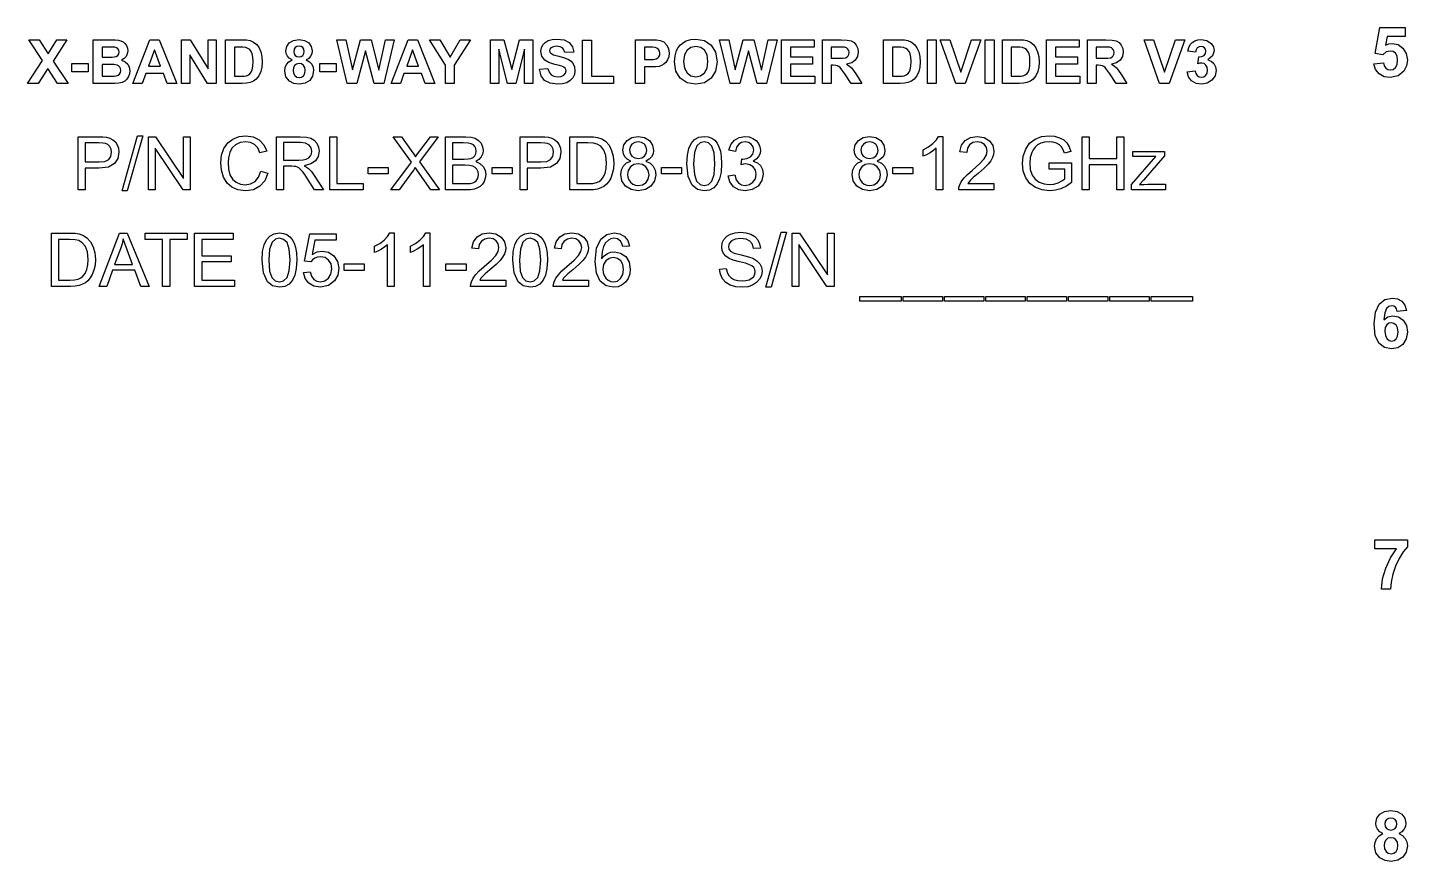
# Model space of a CAD drawing. Header units: millimetres. Extents: x -47 to 47, y -56 to 56.
# Drawn here: x -35.7 to 47.2, y -55.9 to -5.8 of the extents above; entities that cross this region are included whole.
import ezdxf

# ---------------------------------------------------------------- set-up
doc = ezdxf.new("R2010")
doc.units = ezdxf.units.MM

msp = doc.modelspace()

# ---------------------------------------------------------------- linework, layer by layer
for points in [[(45.2237, -7.9786), (45.7967, -7.919), (45.8455, -8.0933), (45.9421, -8.2274), (46.0722, -8.3124), (46.2204, -8.3407), (46.3867, -8.3042), (46.5256, -8.1947), (46.6194, -8.011), (46.6506, -7.7533), (46.6195, -7.5115), (46.5262, -7.3387), (46.3838, -7.2351), (46.204, -7.2006), (45.9692, -7.2554), (45.76, -7.4199), (45.2937, -7.3525), (45.5884, -5.7906), (47.1091, -5.7906), (47.1091, -6.3289), (46.0239, -6.3289), (45.9342, -6.8384), (46.1287, -6.7662), (46.3271, -6.7421), (46.6804, -6.8117), (46.9755, -7.0205), (47.1754, -7.3402), (47.242, -7.7428), (47.1883, -8.0935), (47.0272, -8.4042), (46.6777, -8.7019), (46.2145, -8.8011), (45.8376, -8.7454), (45.5374, -8.5784), (45.328, -8.3168)], [(-35.0365, -6.5217), (-34.5086, -7.3674), (-33.9915, -6.5217), (-33.3757, -6.5217), (-34.1943, -7.8), (-33.2952, -9.1535), (-33.9358, -9.1535), (-34.5195, -8.2435), (-35.1049, -9.1535), (-35.742, -9.1535), (-34.8423, -7.7799), (-35.6576, -6.5217)], [(-29.7207, -7.9936), (-29.6238, -8.1773), (-29.5914, -8.3906), (-29.6123, -8.5675), (-29.6747, -8.7398), (-29.7734, -8.8924), (-29.9028, -9.011), (-30.064, -9.0927), (-30.259, -9.1357), (-30.4856, -9.1473), (-30.9001, -9.1535), (-31.7958, -9.1535), (-31.7958, -6.5217), (-30.7439, -6.5217), (-30.4711, -6.5282), (-30.278, -6.5476), (-30.1326, -6.5876), (-30.0034, -6.6561), (-29.8923, -6.7525), (-29.8017, -6.8762), (-29.741, -7.0218), (-29.7207, -7.1841), (-29.7457, -7.3615), (-29.8207, -7.5236), (-29.9377, -7.6585), (-30.0901, -7.7552), (-29.8777, -7.8495)], [(-29.4099, -9.1535), (-28.385, -6.5217), (-27.8226, -6.5217), (-26.7689, -9.1535), (-27.3469, -9.1535), (-27.5767, -8.5554), (-28.6292, -8.5554), (-28.8463, -9.1535)], [(-25.9646, -6.5217), (-24.8875, -8.2791), (-24.8875, -6.5217), (-24.394, -6.5217), (-24.394, -9.1535), (-24.9271, -9.1535), (-25.9882, -7.4369), (-25.9882, -9.1535), (-26.4817, -9.1535), (-26.4817, -6.5217)], [(-21.8276, -8.6825), (-21.9897, -8.8875), (-22.1523, -9.0076), (-22.3631, -9.0978), (-22.5687, -9.1396), (-22.8336, -9.1535), (-23.8333, -9.1535), (-23.8333, -6.5217), (-22.8624, -6.5217), (-22.5728, -6.5342), (-22.3614, -6.5717), (-22.1465, -6.6665), (-21.965, -6.8141), (-21.8194, -7.0077), (-21.7134, -7.2404), (-21.6487, -7.5221), (-21.6272, -7.8626), (-21.6473, -8.1652), (-21.7076, -8.4227)], [(-18.679, -6.9207), (-18.6272, -7.1893), (-18.651, -7.3625), (-18.7225, -7.5156), (-18.8367, -7.6413), (-18.9897, -7.7333), (-18.7971, -7.8415), (-18.6571, -7.9901), (-18.5713, -8.172), (-18.5427, -8.3796), (-18.6009, -8.7098), (-18.7754, -8.9719), (-19.046, -9.143), (-19.3936, -9.2), (-19.7226, -9.1529), (-19.9916, -9.0116), (-20.2032, -8.7479), (-20.2737, -8.4015), (-20.2473, -8.1965), (-20.168, -8.0091), (-20.0313, -7.8508), (-19.8336, -7.7333), (-20.0028, -7.6352), (-20.1186, -7.5064), (-20.1849, -7.3547), (-20.207, -7.1893), (-20.1556, -6.9207), (-20.0014, -6.7033), (-19.7525, -6.5589), (-19.4171, -6.5108), (-19.0839, -6.5589), (-18.8346, -6.7033)], [(-14.3259, -9.1535), (-14.8895, -9.1535), (-15.414, -7.1858), (-15.9362, -9.1535), (-16.5125, -9.1535), (-17.141, -6.5217), (-16.5969, -6.5217), (-16.2005, -8.3297), (-15.7191, -6.5217), (-15.0871, -6.5217), (-14.6258, -8.3601), (-14.2219, -6.5217), (-13.6871, -6.5217)], [(-11.8228, -9.1535), (-12.0526, -8.5554), (-13.1051, -8.5554), (-13.3223, -9.1535), (-13.8859, -9.1535), (-12.861, -6.5217), (-12.2985, -6.5217), (-11.2449, -9.1535)], [(-10.0793, -8.0493), (-10.0793, -9.1535), (-10.6089, -9.1535), (-10.6089, -8.0459), (-11.5729, -6.5217), (-10.9502, -6.5217), (-10.3309, -7.5627), (-9.7242, -6.5217), (-9.1118, -6.5217)], [(-5.358, -9.1535), (-5.8515, -9.1535), (-5.8515, -7.0818), (-6.3743, -9.1535), (-6.8856, -9.1535), (-7.4061, -7.0818), (-7.4061, -9.1535), (-7.9002, -9.1535), (-7.9002, -6.5217), (-7.1045, -6.5217), (-6.6271, -8.317), (-6.1549, -6.5217), (-5.358, -6.5217)], [(-3.6485, -8.7242), (-3.4869, -8.6428), (-3.3891, -8.525), (-3.3565, -8.3888), (-3.3701, -8.3022), (-3.4111, -8.2297), (-3.4862, -8.1685), (-3.6024, -8.1159), (-3.7552, -8.0708), (-4.0275, -8.001), (-4.3912, -7.8828), (-4.6273, -7.7408), (-4.8091, -7.4995), (-4.8697, -7.2111), (-4.8413, -7.0165), (-4.756, -6.8348), (-4.6167, -6.6806), (-4.4274, -6.5682), (-4.1904, -6.4997), (-3.9092, -6.4769), (-3.4751, -6.5312), (-3.1635, -6.6941), (-2.9724, -6.9476), (-2.9003, -7.2737), (-3.4318, -7.2973), (-3.4853, -7.1229), (-3.5783, -7.0054), (-3.7184, -6.9387), (-3.9149, -6.9164), (-4.1213, -6.9402), (-4.2774, -7.0118), (-4.3408, -7.083), (-4.3619, -7.1749), (-4.342, -7.2617), (-4.2826, -7.3346), (-4.1102, -7.4209), (-3.7943, -7.511), (-3.457, -7.6041), (-3.2209, -7.7006), (-3.0552, -7.8162), (-2.9302, -7.9677), (-2.8514, -8.1573), (-2.8251, -8.3871), (-2.8565, -8.6058), (-2.9509, -8.8105), (-3.1023, -8.9827), (-3.3059, -9.1041), (-3.564, -9.176), (-3.8787, -9.2), (-4.3201, -9.1424), (-4.6457, -8.9696), (-4.8591, -8.686), (-4.9651, -8.2969), (-4.448, -8.2469), (-4.3771, -8.4727), (-4.2585, -8.6295), (-4.091, -8.7209), (-3.8735, -8.7513)], [(-2.3632, -9.1535), (-2.3632, -6.543), (-1.8318, -6.543), (-1.8318, -8.71), (-0.5104, -8.71), (-0.5104, -9.1535)], [(2.6861, -6.8187), (2.8007, -7.0459), (2.8389, -7.3312), (2.8169, -7.5544), (2.751, -7.7391), (2.6512, -7.8863), (2.5275, -7.9982), (2.3908, -8.0764), (2.2517, -8.1228), (2.0189, -8.1513), (1.7008, -8.1608), (1.3544, -8.1608), (1.3544, -9.1535), (0.823, -9.1535), (0.823, -6.5217), (1.6755, -6.5217), (2.0759, -6.5315), (2.3075, -6.5608), (2.5153, -6.6551)], [(3.6954, -6.6786), (3.873, -6.5809), (4.1378, -6.5029), (4.4406, -6.4769), (4.9639, -6.5671), (5.3713, -6.8377), (5.6332, -7.269), (5.7205, -7.8413), (5.6339, -8.4092), (5.3741, -8.8387), (4.9692, -9.1084), (4.4475, -9.1983), (3.9205, -9.1088), (3.5139, -8.8404), (3.2541, -8.4144), (3.1675, -7.8534), (3.1976, -7.4836), (3.2881, -7.1784), (3.3941, -6.9876), (3.5329, -6.8176)], [(7.3021, -6.5217), (7.9341, -6.5217), (8.3954, -8.3601), (8.7993, -6.5217), (9.3341, -6.5217), (8.6953, -9.1535), (8.1317, -9.1535), (7.6072, -7.1858), (7.085, -9.1535), (6.5088, -9.1535), (5.8803, -6.5217), (6.4243, -6.5217), (6.8207, -8.3297)], [(10.1373, -6.967), (10.1373, -7.5501), (11.4586, -7.5501), (11.4586, -7.9936), (10.1373, -7.9936), (10.1373, -8.71), (11.6074, -8.71), (11.6074, -9.1535), (9.6059, -9.1535), (9.6059, -6.5217), (11.5574, -6.5217), (11.5574, -6.967)], [(13.7916, -6.593), (13.9639, -6.6913), (14.0979, -6.8452), (14.184, -7.0392), (14.2128, -7.2594), (14.1691, -7.53), (14.0381, -7.7488), (13.8209, -7.9061), (13.5176, -7.9919), (13.6749, -8.0974), (13.802, -8.213), (13.934, -8.3798), (14.1047, -8.6399), (14.4265, -9.1535), (13.7905, -9.1535), (13.4067, -8.5807), (13.2341, -8.3307), (13.1264, -8.1941), (13.0488, -8.1267), (12.9667, -8.0843), (12.8575, -8.0619), (12.699, -8.0545), (12.5915, -8.0545), (12.5915, -9.1535), (12.0601, -9.1535), (12.0601, -6.5217), (13.1787, -6.5217), (13.5427, -6.5395)], [(17.2053, -6.5717), (17.4202, -6.6665), (17.6017, -6.8141), (17.7473, -7.0077), (17.8533, -7.2404), (17.918, -7.5221), (17.9395, -7.8626), (17.9194, -8.1652), (17.8591, -8.4227), (17.7392, -8.6825), (17.577, -8.8875), (17.4144, -9.0076), (17.2036, -9.0978), (16.9981, -9.1396), (16.7331, -9.1535), (15.7334, -9.1535), (15.7334, -6.5217), (16.7043, -6.5217), (16.9939, -6.5342)], [(18.9058, -6.5217), (18.9058, -9.1535), (18.3744, -9.1535), (18.3744, -6.5217)], [(19.7187, -6.5217), (20.3846, -8.4693), (21.0292, -6.5217), (21.5933, -6.5217), (20.6506, -9.1535), (20.083, -9.1535), (19.1425, -6.5217)], [(22.3798, -6.5217), (22.3798, -9.1535), (21.8484, -9.1535), (21.8484, -6.5217)], [(24.1446, -6.5342), (24.3561, -6.5717), (24.5709, -6.6665), (24.7525, -6.8141), (24.8981, -7.0077), (25.0041, -7.2404), (25.0687, -7.5221), (25.0903, -7.8626), (25.0702, -8.1652), (25.0098, -8.4227), (24.8899, -8.6825), (24.7278, -8.8875), (24.5652, -9.0076), (24.3543, -9.0978), (24.1488, -9.1396), (23.8838, -9.1535), (22.8842, -9.1535), (22.8842, -6.5217), (23.8551, -6.5217)], [(25.5412, -6.5217), (27.4928, -6.5217), (27.4928, -6.967), (26.0727, -6.967), (26.0727, -7.5501), (27.394, -7.5501), (27.394, -7.9936), (26.0727, -7.9936), (26.0727, -8.71), (27.5428, -8.71), (27.5428, -9.1535), (25.5412, -9.1535)], [(27.9955, -6.5217), (29.114, -6.5217), (29.4781, -6.5395), (29.727, -6.593), (29.8992, -6.6913), (30.0332, -6.8452), (30.1194, -7.0392), (30.1481, -7.2594), (30.1045, -7.53), (29.9735, -7.7488), (29.7563, -7.9061), (29.453, -7.9919), (29.6103, -8.0974), (29.7374, -8.213), (29.8694, -8.3798), (30.0401, -8.6399), (30.3618, -9.1535), (29.7259, -9.1535), (29.3421, -8.5807), (29.1695, -8.3307), (29.0618, -8.1941), (28.9842, -8.1267), (28.902, -8.0843), (28.7929, -8.0619), (28.6343, -8.0545), (28.5269, -8.0545), (28.5269, -9.1535), (27.9955, -9.1535)], [(32.3416, -9.1535), (31.4011, -6.5217), (31.9773, -6.5217), (32.6432, -8.4693), (33.2878, -6.5217), (33.8519, -6.5217), (32.9092, -9.1535)], [(33.9938, -8.4549), (34.4821, -8.3957), (34.5249, -8.5605), (34.6074, -8.6812), (34.7208, -8.7554), (34.8556, -8.7801), (34.9993, -8.7505), (35.1181, -8.6617), (35.1982, -8.5223), (35.225, -8.3417), (35.1994, -8.1714), (35.1227, -8.0407), (35.0092, -7.9571), (34.8734, -7.9292), (34.7669, -7.9386), (34.6418, -7.9666), (34.6976, -7.5558), (34.8778, -7.5361), (35.0095, -7.4668), (35.0905, -7.357), (35.1175, -7.2163), (35.0977, -7.0971), (35.0382, -7.0049), (34.9465, -6.9454), (34.8286, -6.9256), (34.7086, -6.948), (34.6074, -7.0152), (34.534, -7.1255), (34.4965, -7.2772), (34.0312, -7.1985), (34.0922, -6.9836), (34.1776, -6.817), (34.2947, -6.6893), (34.4505, -6.5924), (34.6362, -6.5312), (34.8429, -6.5108), (35.1777, -6.57), (35.4387, -6.7475), (35.5774, -6.9542), (35.6237, -7.1858), (35.529, -7.4972), (35.2451, -7.7385), (35.4486, -7.8173), (35.6064, -7.9562), (35.7081, -8.1422), (35.742, -8.3636), (35.6787, -8.6844), (35.4886, -8.9541), (35.2048, -9.1373), (34.859, -9.1983), (34.5321, -9.1469), (34.2661, -8.9926), (34.0806, -8.7554)], [(-31.2644, -6.9595), (-31.2644, -7.5684), (-30.9162, -7.5684), (-30.6643, -7.5662), (-30.5302, -7.5593), (-30.4085, -7.5277), (-30.3159, -7.465), (-30.2573, -7.3746), (-30.2378, -7.2594), (-30.2546, -7.1489), (-30.305, -7.0612), (-30.3886, -6.9998), (-30.5049, -6.9687), (-30.6581, -6.9618), (-30.9593, -6.9595)], [(-28.1098, -7.1353), (-28.4654, -8.1119), (-27.7473, -8.1119)], [(-22.2304, -7.3708), (-22.2952, -7.2252), (-22.3815, -7.1157), (-22.4911, -7.039), (-22.6268, -6.9917), (-22.7917, -6.9731), (-23.0634, -6.967), (-23.3019, -6.967), (-23.3019, -8.71), (-22.9055, -8.71), (-22.7136, -8.7037), (-22.5837, -8.6847), (-22.4655, -8.6413), (-22.3695, -8.5755), (-22.2922, -8.4733), (-22.2304, -8.3216), (-22.1899, -8.1125), (-22.1764, -7.839), (-22.1899, -7.5695)], [(-19.2856, -6.9326), (-19.4119, -6.9112), (-19.5425, -6.9328), (-19.6435, -6.9974), (-19.7081, -7.0975), (-19.7296, -7.2255), (-19.7084, -7.3595), (-19.6446, -7.4604), (-19.5449, -7.5238), (-19.4171, -7.5449), (-19.2879, -7.5236), (-19.1873, -7.4599), (-19.1227, -7.358), (-19.1011, -7.2238), (-19.1225, -7.0961), (-19.1867, -6.9968)], [(-12.9414, -8.1119), (-12.2233, -8.1119), (-12.5858, -7.1353)], [(2.2311, -7.5432), (2.2763, -7.4481), (2.2914, -7.3386), (2.2703, -7.2077), (2.2069, -7.102), (2.1113, -7.0258), (1.9932, -6.9848), (1.8503, -6.9714), (1.6112, -6.967), (1.3544, -6.967), (1.3544, -7.7138), (1.6451, -7.7138), (1.9072, -7.7035), (2.065, -7.6724), (2.1597, -7.6194)], [(4.735, -8.6867), (4.9674, -8.5152), (5.1203, -8.2293), (5.1713, -7.8287), (5.1216, -7.4336), (4.9726, -7.1537), (4.7417, -6.9865), (4.4457, -6.9308), (4.149, -6.9872), (3.9161, -7.1565), (3.7652, -7.4389), (3.715, -7.8356), (3.7665, -8.2285), (3.9212, -8.5135), (4.1558, -8.6863), (4.4457, -8.7439)], [(13.5469, -7.5585), (13.6113, -7.4915), (13.6518, -7.4023), (13.6653, -7.2933), (13.6474, -7.1733), (13.594, -7.079), (13.5087, -7.0123), (13.3941, -6.9756), (13.2647, -6.9691), (13.0063, -6.967), (12.5915, -6.967), (12.5915, -7.6345), (12.9845, -7.6345), (13.2951, -7.6265), (13.4619, -7.6023)], [(16.8531, -8.7037), (16.983, -8.6847), (17.1012, -8.6413), (17.1973, -8.5755), (17.2745, -8.4733), (17.3363, -8.3216), (17.3768, -8.1125), (17.3903, -7.839), (17.3768, -7.5695), (17.3363, -7.3708), (17.2715, -7.2252), (17.1852, -7.1157), (17.0756, -7.039), (16.9399, -6.9917), (16.775, -6.9731), (16.5033, -6.967), (16.2649, -6.967), (16.2649, -8.71), (16.6613, -8.71)], [(23.812, -8.71), (24.0039, -8.7037), (24.1337, -8.6847), (24.2519, -8.6413), (24.348, -8.5755), (24.4253, -8.4733), (24.487, -8.3216), (24.5275, -8.1125), (24.541, -7.839), (24.5275, -7.5695), (24.487, -7.3708), (24.4223, -7.2252), (24.336, -7.1157), (24.2264, -7.039), (24.0906, -6.9917), (23.9258, -6.9731), (23.654, -6.967), (23.4156, -6.967), (23.4156, -8.71)], [(28.9199, -7.6345), (29.2305, -7.6265), (29.3973, -7.6023), (29.4823, -7.5585), (29.5466, -7.4915), (29.5871, -7.4023), (29.6006, -7.2933), (29.5828, -7.1733), (29.5294, -7.079), (29.4441, -7.0123), (29.3295, -6.9756), (29.2001, -6.9691), (28.9417, -6.967), (28.5269, -6.967), (28.5269, -7.6345)], [(-32.0922, -8.4514), (-33.0832, -8.4514), (-33.0832, -7.947), (-32.0922, -7.947)], [(-30.8352, -8.0062), (-31.2644, -8.0062), (-31.2644, -8.71), (-30.7726, -8.71), (-30.5379, -8.706), (-30.4084, -8.6939), (-30.3007, -8.6567), (-30.2153, -8.5888), (-30.1593, -8.4912), (-30.1407, -8.3653), (-30.155, -8.2558), (-30.1981, -8.1642), (-30.2683, -8.0928), (-30.3641, -8.0441), (-30.5362, -8.0157)], [(-19.146, -8.0614), (-19.2639, -7.9769), (-19.4096, -7.9488), (-19.5711, -7.9806), (-19.6854, -8.0763), (-19.7535, -8.2092), (-19.7762, -8.3526), (-19.7495, -8.5382), (-19.6693, -8.6778), (-19.5492, -8.7653), (-19.4028, -8.7944), (-19.26, -8.7664), (-19.1442, -8.6824), (-19.0675, -8.5451), (-19.042, -8.3584), (-19.068, -8.1916)], [(-18.1716, -7.947), (-17.1806, -7.947), (-17.1806, -8.4514), (-18.1716, -8.4514)], [(-30.3193, -13.6557), (-30.5142, -13.9699), (-30.8788, -14.1816), (-31.453, -14.2521), (-32.2738, -14.2521), (-32.2738, -15.5535), (-32.6971, -15.5535), (-32.6971, -12.3535), (-31.4901, -12.3535), (-31.2091, -12.361), (-31.0032, -12.3835), (-30.7868, -12.441), (-30.6085, -12.5337), (-30.4643, -12.6657), (-30.3515, -12.8425), (-30.2786, -13.0508), (-30.2544, -13.279)], [(-28.8182, -12.299), (-29.7437, -15.608), (-30.0602, -15.608), (-29.1325, -12.299)], [(-28.4773, -15.5535), (-28.4773, -12.3535), (-28.0435, -12.3535), (-26.3621, -14.8661), (-26.3621, -12.3535), (-25.9563, -12.3535), (-25.9563, -15.5535), (-26.3907, -15.5535), (-28.0714, -13.0387), (-28.0714, -15.5535)], [(-24.0824, -14.373), (-24.1247, -13.9294), (-24.077, -13.4614), (-23.934, -13.0576), (-23.7024, -12.7302), (-23.3905, -12.4925), (-23.0201, -12.3474), (-22.6145, -12.299), (-22.1723, -12.3601), (-21.8069, -12.5435), (-21.5289, -12.8376), (-21.3501, -13.2308), (-21.7671, -13.3293), (-21.9039, -13.0276), (-22.0905, -12.8208), (-22.3294, -12.7008), (-22.6228, -12.6608), (-22.9614, -12.7052), (-23.2396, -12.8383), (-23.4508, -13.0454), (-23.5882, -13.3133), (-23.6631, -13.6156), (-23.6881, -13.9273), (-23.6584, -14.3094), (-23.5694, -14.6398), (-23.4176, -14.9059), (-23.1998, -15.0952), (-22.938, -15.2079), (-22.6557, -15.2454), (-22.3274, -15.1943), (-22.0535, -15.0408), (-21.8462, -14.7858), (-21.7189, -14.4316), (-21.2956, -14.5385), (-21.4821, -14.9983), (-21.7748, -15.3341), (-22.1592, -15.5395), (-22.6207, -15.608), (-23.09, -15.5554), (-23.4625, -15.3977), (-23.7478, -15.1396), (-23.9556, -14.7872)], [(-18.4295, -13.8009), (-18.7102, -13.9917), (-19.1106, -14.0977), (-18.9625, -14.1777), (-18.8549, -14.257), (-18.6745, -14.4482), (-18.5036, -14.6824), (-17.9468, -15.5535), (-18.4798, -15.5535), (-18.9031, -14.8878), (-19.0725, -14.6333), (-19.2091, -14.447), (-19.3224, -14.3171), (-19.4235, -14.2332), (-19.5194, -14.181), (-19.617, -14.1473), (-19.7119, -14.1363), (-19.8524, -14.1327), (-20.3442, -14.1327), (-20.3442, -15.5535), (-20.7675, -15.5535), (-20.7675, -12.3535), (-19.3488, -12.3535), (-18.9721, -12.3751), (-18.6985, -12.4401), (-18.498, -12.5592), (-18.3422, -12.7447), (-18.2421, -12.9741), (-18.2088, -13.2267), (-18.264, -13.5403)], [(-17.1393, -15.1756), (-15.5634, -15.1756), (-15.5634, -15.5535), (-17.5626, -15.5535), (-17.5626, -12.3535), (-17.1393, -12.3535)], [(-11.5098, -12.3535), (-11.0495, -12.3535), (-12.1734, -13.8616), (-10.9621, -15.5535), (-11.4861, -15.5535), (-12.2915, -14.4121), (-12.3603, -14.3092), (-12.4312, -14.1976), (-12.5229, -14.345), (-12.5842, -14.4379), (-13.3875, -15.5535), (-13.896, -15.5535), (-12.6582, -13.8854), (-13.7493, -12.3535), (-13.2457, -12.3535), (-12.6645, -13.1743), (-12.5098, -13.3999), (-12.4074, -13.5668), (-12.2902, -13.3884), (-12.1539, -13.2022)], [(-8.3725, -13.3711), (-8.4558, -13.5585), (-8.5953, -13.7219), (-8.7918, -13.8504), (-8.5354, -13.9657), (-8.3461, -14.141), (-8.2288, -14.3649), (-8.1897, -14.6258), (-8.2134, -14.8429), (-8.2847, -15.0442), (-8.3908, -15.215), (-8.5194, -15.3418), (-8.6769, -15.4339), (-8.87, -15.5004), (-9.104, -15.5402), (-9.3855, -15.5535), (-10.6059, -15.5535), (-10.6059, -12.3535), (-9.4051, -12.3535), (-9.0747, -12.3778), (-8.8169, -12.4506), (-8.6196, -12.5739), (-8.4705, -12.7496), (-8.3762, -12.9561), (-8.3447, -13.1722)], [(-3.8849, -12.6657), (-3.7721, -12.8425), (-3.6993, -13.0508), (-3.675, -13.279), (-3.74, -13.6557), (-3.9349, -13.9699), (-4.2995, -14.1816), (-4.8737, -14.2521), (-5.6945, -14.2521), (-5.6945, -15.5535), (-6.1178, -15.5535), (-6.1178, -12.3535), (-4.9107, -12.3535), (-4.6297, -12.361), (-4.4238, -12.3835), (-4.2075, -12.441), (-4.0292, -12.5337)], [(-0.9947, -12.628), (-0.7733, -12.8721), (-0.6161, -13.1757), (-0.5218, -13.5319), (-0.4904, -13.9357), (-0.5117, -14.2795), (-0.5756, -14.5818), (-0.6723, -14.8392), (-0.7935, -15.0484), (-0.9332, -15.2133), (-1.0855, -15.339), (-1.2598, -15.4318), (-1.4669, -15.499), (-1.7072, -15.5399), (-1.9811, -15.5535), (-3.1357, -15.5535), (-3.1357, -12.3535), (-2.0334, -12.3535), (-1.7044, -12.3648), (-1.4634, -12.3989), (-1.209, -12.488)], [(0.1207, -12.8439), (0.3088, -12.5784), (0.6014, -12.3998), (0.9766, -12.3402), (1.3548, -12.4012), (1.6513, -12.584), (1.8431, -12.8536), (1.907, -13.1764), (1.8777, -13.3847), (1.7897, -13.564), (1.6428, -13.7097), (1.4355, -13.8183), (1.695, -13.9437), (1.884, -14.1285), (1.9992, -14.363), (2.0376, -14.6391), (1.965, -15.0165), (1.747, -15.3286), (1.4112, -15.5381), (0.9835, -15.608), (0.5557, -15.5379), (0.2193, -15.3279), (0.0014, -15.0125), (-0.0713, -14.6279), (-0.0316, -14.3412), (0.0873, -14.1054), (0.2792, -13.9282), (0.5379, -13.8183), (0.325, -13.7093), (0.1753, -13.5627), (0.0873, -13.3802), (0.058, -13.1652)], [(4.1699, -12.7551), (4.3714, -12.5281), (4.6317, -12.3872), (4.9512, -12.3402), (5.1931, -12.3662), (5.4032, -12.4443), (5.5804, -12.5707), (5.7238, -12.7433), (5.8372, -12.9596), (5.9229, -13.219), (5.9769, -13.5482), (5.9948, -13.9755), (5.9659, -14.4842), (5.8789, -14.8843), (5.7348, -15.1909), (5.5331, -15.4194), (5.2727, -15.5608), (4.9512, -15.608), (4.5384, -15.525), (4.2248, -15.2762), (3.9874, -14.7512), (3.9083, -13.9755), (3.9375, -13.4631), (4.025, -13.0618)], [(6.8806, -14.9438), (7.0196, -15.1379), (7.2, -15.2484), (7.4157, -15.2852), (7.6713, -15.2372), (7.8837, -15.0931), (8.0272, -14.878), (8.0751, -14.6167), (8.0309, -14.3702), (7.8984, -14.1711), (7.6975, -14.0391), (7.4485, -13.995), (7.3236, -14.0059), (7.1712, -14.0384), (7.2152, -13.6933), (7.2505, -13.6969), (7.2781, -13.6982), (7.5168, -13.6655), (7.73, -13.5675), (7.8809, -13.4008), (7.9312, -13.1631), (7.8945, -12.9658), (7.7845, -12.8054), (7.6172, -12.6986), (7.4073, -12.6629), (7.1972, -12.6991), (7.0252, -12.8075), (6.8996, -12.9874), (6.8289, -13.2392), (6.4356, -13.1694), (6.5533, -12.8191), (6.7625, -12.5575), (7.0493, -12.3945), (7.3982, -12.3402), (7.6497, -12.3683), (7.8802, -12.4527), (8.0749, -12.5856), (8.2176, -12.7593), (8.3056, -12.9596), (8.3349, -13.1722), (8.307, -13.3699), (8.2232, -13.5494), (8.0854, -13.7024), (7.8942, -13.8204), (8.1462, -13.9208), (8.3349, -14.0921), (8.4528, -14.3242), (8.4921, -14.6084), (8.4156, -14.9955), (8.1862, -15.3188), (7.8404, -15.5372), (7.4136, -15.6101), (7.028, -15.5474), (6.7136, -15.3593), (6.4954, -15.071), (6.3965, -14.709), (6.7891, -14.6566)], [(14.0902, -13.5627), (14.0022, -13.3802), (13.9728, -13.1652), (14.0355, -12.8439), (14.2236, -12.5784), (14.5163, -12.3998), (14.8914, -12.3402), (15.2697, -12.4012), (15.5662, -12.584), (15.758, -12.8536), (15.8219, -13.1764), (15.7925, -13.3847), (15.7045, -13.564), (15.5577, -13.7097), (15.3504, -13.8183), (15.6099, -13.9437), (15.7988, -14.1285), (15.9141, -14.363), (15.9525, -14.6391), (15.8799, -15.0165), (15.6619, -15.3286), (15.3261, -15.5381), (14.8984, -15.608), (14.4706, -15.5379), (14.1342, -15.3279), (13.9163, -15.0125), (13.8436, -14.6279), (13.8833, -14.3412), (14.0022, -14.1054), (14.1941, -13.9282), (14.4527, -13.8183), (14.2399, -13.7093)], [(19.3027, -15.5535), (18.9101, -15.5535), (18.9101, -13.0499), (18.7461, -13.1849), (18.5378, -13.3203), (18.3191, -13.4388), (18.1243, -13.5235), (18.1243, -13.1435), (18.4332, -12.9722), (18.7005, -12.7684), (18.9112, -12.551), (19.0498, -12.3402), (19.3027, -12.3402)], [(22.3742, -15.1756), (22.3742, -15.5535), (20.259, -15.5535), (20.2682, -15.4143), (20.3044, -15.2804), (20.4095, -15.0661), (20.5628, -14.8549), (20.7806, -14.629), (21.0777, -14.3702), (21.5148, -13.987), (21.7825, -13.6926), (21.9203, -13.4493), (21.9662, -13.2197), (21.9243, -13.0047), (21.7986, -12.8264), (21.6063, -12.7059), (21.3634, -12.6657), (21.1081, -12.7083), (20.9093, -12.8362), (20.781, -13.0387), (20.7368, -13.307), (20.333, -13.2658), (20.4315, -12.8676), (20.6446, -12.577), (20.9621, -12.3994), (21.3725, -12.3402), (21.7848, -12.4041), (22.101, -12.5959), (22.3027, -12.8816), (22.37, -13.2288), (22.3502, -13.4193), (22.291, -13.6067), (22.1868, -13.7968), (22.0305, -13.9971), (21.7879, -14.2406), (21.4248, -14.5602), (21.1341, -14.8094), (20.9701, -14.9632), (20.8788, -15.069), (20.8045, -15.1756)], [(25.6943, -14.2982), (25.6943, -13.9231), (27.0495, -13.9203), (27.0495, -15.1078), (26.7323, -15.3263), (26.4054, -15.4829), (26.0692, -15.5767), (25.7243, -15.608), (25.2743, -15.5575), (24.8672, -15.4061), (24.5295, -15.1592), (24.2861, -14.8221), (24.1388, -14.4177), (24.0898, -13.9685), (24.1385, -13.5169), (24.2847, -13.0967), (24.523, -12.7438), (24.847, -12.4953), (25.2415, -12.3481), (25.6915, -12.299), (26.0219, -12.3271), (26.3188, -12.4115), (26.5692, -12.5456), (26.7589, -12.7244), (26.8995, -12.9556), (27.0013, -13.2483), (26.6199, -13.3531), (26.5387, -13.1348), (26.4403, -12.9689), (26.3104, -12.8432), (26.1344, -12.7454), (25.9252, -12.682), (25.6943, -12.6608), (25.4234, -12.683), (25.1921, -12.7496), (25.0008, -12.8517), (24.8505, -12.9822), (24.735, -13.1332), (24.6486, -13.2986), (24.5569, -13.6081), (24.5263, -13.9427), (24.5632, -14.3354), (24.6737, -14.6587), (24.8547, -14.9094), (25.1026, -15.0862), (25.3929, -15.1909), (25.7006, -15.2259), (25.9725, -15.1995), (26.2378, -15.1204), (26.4679, -15.0107), (26.6345, -14.8941), (26.6345, -14.2982)], [(27.6872, -15.5535), (27.6872, -12.3535), (28.1105, -12.3535), (28.1105, -13.6674), (29.7738, -13.6674), (29.7738, -12.3535), (30.1971, -12.3535), (30.1971, -15.5535), (29.7738, -15.5535), (29.7738, -14.0453), (28.1105, -14.0453), (28.1105, -15.5535)], [(-31.4551, -12.7307), (-32.2738, -12.7307), (-32.2738, -13.8749), (-31.4468, -13.8749), (-31.0956, -13.8367), (-30.8635, -13.7219), (-30.7341, -13.5379), (-30.6909, -13.2916), (-30.7164, -13.1056), (-30.7929, -12.9486), (-30.9103, -12.8297), (-31.0598, -12.7593), (-31.2124, -12.7379)], [(-19.0229, -12.7436), (-19.3313, -12.7069), (-20.3442, -12.7069), (-20.3442, -13.7659), (-19.4333, -13.7659), (-19.175, -13.7509), (-18.98, -13.7059), (-18.8355, -13.6278), (-18.7306, -13.5138), (-18.6667, -13.376), (-18.6454, -13.2267), (-18.6866, -13.0199), (-18.8102, -12.8536)], [(-8.8379, -12.9417), (-8.9306, -12.8393), (-9.0565, -12.7754), (-9.249, -12.7419), (-9.5427, -12.7307), (-10.1826, -12.7307), (-10.1826, -13.6982), (-9.4903, -13.6982), (-9.2486, -13.6889), (-9.0866, -13.6611), (-8.9451, -13.5972), (-8.8435, -13.5019), (-8.7822, -13.376), (-8.7618, -13.2218), (-8.7808, -13.0721)], [(-4.2136, -12.9486), (-4.3309, -12.8297), (-4.4804, -12.7593), (-4.633, -12.7379), (-4.8758, -12.7307), (-5.6945, -12.7307), (-5.6945, -13.8749), (-4.8674, -13.8749), (-4.5162, -13.8367), (-4.2841, -13.7219), (-4.1547, -13.5379), (-4.1116, -13.2916), (-4.1371, -13.1056)], [(-1.1114, -14.7744), (-1.0108, -14.5462), (-0.9479, -14.2649), (-0.927, -13.9294), (-0.9682, -13.4853), (-1.0918, -13.1575), (-1.2743, -12.9324), (-1.4921, -12.7964), (-1.7142, -12.7471), (-2.0397, -12.7307), (-2.7124, -12.7307), (-2.7124, -15.1756), (-2.0293, -15.1756), (-1.7469, -15.1609), (-1.5326, -15.1169), (-1.3707, -15.046), (-1.2455, -14.9506)], [(1.1922, -13.6318), (1.358, -13.5249), (1.4669, -13.3657), (1.5033, -13.1743), (1.4657, -12.975), (1.3531, -12.8103), (1.1854, -12.6998), (0.9814, -12.6629), (0.7756, -12.6991), (0.6077, -12.8075), (0.4967, -12.9656), (0.4596, -13.1519), (0.4961, -13.3583), (0.6056, -13.5235), (0.774, -13.6315), (0.9856, -13.6674)], [(4.7024, -15.2201), (4.9512, -15.2852), (5.2006, -15.2198), (5.4067, -15.0233), (5.545, -14.6304), (5.5911, -13.9755), (5.545, -13.3176), (5.4067, -12.9256), (5.1996, -12.7307), (4.947, -12.6657), (4.7038, -12.723), (4.5146, -12.8949), (4.3627, -13.311), (4.3121, -13.9755), (4.3582, -14.6318), (4.4965, -15.0247)], [(14.5205, -13.5235), (14.6888, -13.6315), (14.9005, -13.6674), (15.1071, -13.6318), (15.2728, -13.5249), (15.3818, -13.3657), (15.4181, -13.1743), (15.3806, -12.975), (15.2679, -12.8103), (15.1003, -12.6998), (14.8963, -12.6629), (14.6904, -12.6991), (14.5226, -12.8075), (14.4115, -12.9656), (14.3745, -13.1519), (14.411, -13.3583)], [(30.6448, -15.5535), (30.6448, -15.235), (32.1208, -13.541), (31.8842, -13.5504), (31.6773, -13.5536), (30.7322, -13.5536), (30.7322, -13.235), (32.6273, -13.235), (32.6273, -13.4949), (31.372, -14.966), (31.1296, -15.235), (31.3855, -15.2203), (31.6249, -15.2154), (32.6971, -15.2154), (32.6971, -15.5535)], [(-8.6442, -14.7697), (-8.6283, -14.6258), (-8.6512, -14.4587), (-8.7198, -14.315), (-8.8292, -14.2022), (-8.9741, -14.1292), (-9.1727, -14.0888), (-9.4428, -14.0754), (-10.1826, -14.0754), (-10.1826, -15.1756), (-9.3855, -15.1756), (-9.2113, -15.1717), (-9.0978, -15.1602), (-8.9633, -15.1256), (-8.8533, -15.0736), (-8.7637, -14.9983), (-8.6919, -14.8955)], [(0.6496, -15.1993), (0.8127, -15.2638), (0.9877, -15.2852), (1.2446, -15.24), (1.4523, -15.1043), (1.59, -14.8983), (1.636, -14.6433), (1.5888, -14.3841), (1.4474, -14.1739), (1.2348, -14.0345), (0.9745, -13.9881), (0.7209, -14.034), (0.5148, -14.1718), (0.3786, -14.3778), (0.3332, -14.63), (0.3531, -14.7956), (0.4128, -14.9555), (0.5119, -15.0951)], [(14.268, -14.7956), (14.3277, -14.9555), (14.4267, -15.0951), (14.5645, -15.1993), (14.7276, -15.2638), (14.9026, -15.2852), (15.1595, -15.24), (15.3671, -15.1043), (15.5049, -14.8983), (15.5508, -14.6433), (15.5037, -14.3841), (15.3622, -14.1739), (15.1497, -14.0345), (14.8893, -13.9881), (14.6358, -14.034), (14.4297, -14.1718), (14.2935, -14.3778), (14.2481, -14.63)], [(-15.2623, -14.1976), (-14.0553, -14.1976), (-14.0553, -14.593), (-15.2623, -14.593)], [(-6.6026, -14.593), (-7.8096, -14.593), (-7.8096, -14.1976), (-6.6026, -14.1976)], [(3.5828, -14.593), (2.3757, -14.593), (2.3757, -14.1976), (3.5828, -14.1976)], [(16.2906, -14.593), (16.2906, -14.1976), (17.4977, -14.1976), (17.4977, -14.593)], [(-31.8488, -20.6392), (-31.97, -20.8484), (-32.1097, -21.0133), (-32.262, -21.139), (-32.4362, -21.2318), (-32.6434, -21.299), (-32.8836, -21.3399), (-33.1575, -21.3535), (-34.3122, -21.3535), (-34.3122, -18.1535), (-33.2099, -18.1535), (-32.8809, -18.1648), (-32.6399, -18.1989), (-32.3854, -18.288), (-32.1711, -18.428), (-31.9497, -18.6721), (-31.7925, -18.9757), (-31.6982, -19.3319), (-31.6668, -19.7357), (-31.6881, -20.0795), (-31.752, -20.3818)], [(-28.9222, -21.3535), (-29.296, -20.3839), (-30.6337, -20.3839), (-30.9857, -21.3535), (-31.4349, -21.3535), (-30.2062, -18.1535), (-29.75, -18.1535), (-28.4403, -21.3535)], [(-28.6736, -18.1535), (-26.1372, -18.1535), (-26.1372, -18.5307), (-27.1955, -18.5307), (-27.1955, -21.3535), (-27.6195, -21.3535), (-27.6195, -18.5307), (-28.6736, -18.5307)], [(-23.306, -20.9756), (-23.306, -21.3535), (-25.6943, -21.3535), (-25.6943, -18.1535), (-23.38, -18.1535), (-23.38, -18.5307), (-25.2703, -18.5307), (-25.2703, -19.5107), (-23.5002, -19.5107), (-23.5002, -19.8866), (-25.2703, -19.8866), (-25.2703, -20.9756)], [(-19.8224, -18.5433), (-19.7091, -18.7596), (-19.6233, -19.019), (-19.5694, -19.3482), (-19.5514, -19.7755), (-19.5804, -20.2842), (-19.6673, -20.6843), (-19.8114, -20.9909), (-20.0131, -21.2194), (-20.2735, -21.3608), (-20.595, -21.408), (-21.0078, -21.325), (-21.3215, -21.0762), (-21.5588, -20.5512), (-21.6379, -19.7755), (-21.6087, -19.2631), (-21.5212, -18.8618), (-21.3763, -18.5551), (-21.1748, -18.3281), (-20.9146, -18.1872), (-20.595, -18.1402), (-20.3531, -18.1662), (-20.143, -18.2443), (-19.9658, -18.3707)], [(-17.4474, -20.3036), (-17.4945, -20.003), (-17.636, -19.7734), (-17.8539, -19.6272), (-18.1305, -19.5785), (-18.3113, -19.6002), (-18.4735, -19.6651), (-18.6096, -19.764), (-18.7131, -19.8887), (-19.0819, -19.8405), (-18.7725, -18.1968), (-17.1805, -18.1968), (-17.1805, -18.5726), (-18.4582, -18.5726), (-18.63, -19.4325), (-18.335, -19.2816), (-18.0258, -19.2313), (-17.6395, -19.304), (-17.3188, -19.5219), (-17.1025, -19.8539), (-17.0303, -20.2687), (-17.0936, -20.6736), (-17.2832, -21.0196), (-17.6473, -21.3109), (-18.1236, -21.408), (-18.5201, -21.3468), (-18.8368, -21.1635), (-19.0535, -20.8792), (-19.1518, -20.5152), (-18.7397, -20.4803), (-18.6633, -20.7442), (-18.5266, -20.9337), (-18.3424, -21.0473), (-18.1236, -21.0852), (-17.8618, -21.0318), (-17.6437, -20.8715), (-17.4964, -20.6223)], [(-14.2998, -18.5684), (-14.0892, -18.351), (-13.9505, -18.1402), (-13.6976, -18.1402), (-13.6976, -21.3535), (-14.0902, -21.3535), (-14.0902, -18.8499), (-14.2542, -18.9849), (-14.4625, -19.1203), (-14.6812, -19.2388), (-14.8761, -19.3235), (-14.8761, -18.9435), (-14.5671, -18.7722)], [(-12.1455, -18.5684), (-11.9349, -18.351), (-11.7962, -18.1402), (-11.5433, -18.1402), (-11.5433, -21.3535), (-11.9359, -21.3535), (-11.9359, -18.8499), (-12.0999, -18.9849), (-12.3082, -19.1203), (-12.5269, -19.2388), (-12.7218, -19.3235), (-12.7218, -18.9435), (-12.4128, -18.7722)], [(-7.8427, -19.787), (-7.5749, -19.4926), (-7.4372, -19.2493), (-7.3912, -19.0197), (-7.4331, -18.8047), (-7.5589, -18.6264), (-7.7511, -18.5059), (-7.9941, -18.4657), (-8.2494, -18.5083), (-8.4481, -18.6362), (-8.5765, -18.8387), (-8.6207, -19.107), (-9.0244, -19.0658), (-8.9259, -18.6676), (-8.7129, -18.377), (-8.3954, -18.1994), (-7.985, -18.1402), (-7.5727, -18.2041), (-7.2564, -18.3959), (-7.0547, -18.6816), (-6.9875, -19.0288), (-7.0072, -19.2193), (-7.0664, -19.4067), (-7.1707, -19.5968), (-7.327, -19.7971), (-7.5695, -20.0406), (-7.9326, -20.3602), (-8.2234, -20.6094), (-8.3873, -20.7632), (-8.4787, -20.869), (-8.5529, -20.9756), (-6.9833, -20.9756), (-6.9833, -21.3535), (-9.0985, -21.3535), (-9.0892, -21.2143), (-9.053, -21.0804), (-8.9479, -20.8661), (-8.7946, -20.6549), (-8.5768, -20.429), (-8.2798, -20.1702)], [(-4.8899, -18.3707), (-4.7466, -18.5433), (-4.6332, -18.7596), (-4.5475, -19.019), (-4.4935, -19.3482), (-4.4755, -19.7755), (-4.5045, -20.2842), (-4.5915, -20.6843), (-4.7356, -20.9909), (-4.9373, -21.2194), (-5.1976, -21.3608), (-5.5191, -21.408), (-5.932, -21.325), (-6.2456, -21.0762), (-6.483, -20.5512), (-6.5621, -19.7755), (-6.5329, -19.2631), (-6.4454, -18.8618), (-6.3005, -18.5551), (-6.0989, -18.3281), (-5.8387, -18.1872), (-5.5191, -18.1402), (-5.2773, -18.1662), (-5.0672, -18.2443)], [(-3.3076, -20.1702), (-2.8705, -19.787), (-2.6028, -19.4926), (-2.465, -19.2493), (-2.419, -19.0197), (-2.4609, -18.8047), (-2.5867, -18.6264), (-2.779, -18.5059), (-3.0219, -18.4657), (-3.2772, -18.5083), (-3.4759, -18.6362), (-3.6043, -18.8387), (-3.6485, -19.107), (-4.0522, -19.0658), (-3.9537, -18.6676), (-3.7407, -18.377), (-3.4232, -18.1994), (-3.0128, -18.1402), (-2.6005, -18.2041), (-2.2842, -18.3959), (-2.0825, -18.6816), (-2.0153, -19.0288), (-2.035, -19.2193), (-2.0942, -19.4067), (-2.1985, -19.5968), (-2.3548, -19.7971), (-2.5973, -20.0406), (-2.9604, -20.3602), (-3.2512, -20.6094), (-3.4151, -20.7632), (-3.5065, -20.869), (-3.5807, -20.9756), (-2.0111, -20.9756), (-2.0111, -21.3535), (-4.1263, -21.3535), (-4.117, -21.2143), (-4.0809, -21.0804), (-3.9757, -20.8661), (-3.8224, -20.6549), (-3.6046, -20.429)], [(-0.9788, -18.7343), (-1.1058, -18.9631), (-1.187, -19.278), (-1.2169, -19.7028), (-1.0592, -19.5148), (-0.8697, -19.3822), (-0.6594, -19.3036), (-0.4394, -19.2774), (-0.076, -19.3497), (0.2291, -19.5666), (0.4366, -19.8981), (0.5057, -20.3141), (0.4733, -20.605), (0.3758, -20.8743), (0.2216, -21.1025), (0.0189, -21.2704), (-0.2235, -21.3736), (-0.4967, -21.408), (-0.9425, -21.3177), (-1.2979, -21.0468), (-1.53, -20.5685), (-1.6073, -19.8558), (-1.5218, -19.0548), (-1.2651, -18.5069), (-0.9142, -18.2319), (-0.4596, -18.1402), (-0.116, -18.1931), (0.1593, -18.3519), (0.3524, -18.604), (0.4485, -18.9372), (0.058, -18.9673), (-0.0052, -18.7677), (-0.0901, -18.6313), (-0.2684, -18.505), (-0.4834, -18.4629), (-0.6598, -18.4891), (-0.8131, -18.5677)], [(7.2243, -21.028), (7.452, -21.01), (7.6518, -20.956), (7.8137, -20.8708), (7.9277, -20.759), (7.9958, -20.6275), (8.0185, -20.4845), (7.9967, -20.3437), (7.9312, -20.2219), (7.8156, -20.1183), (7.6434, -20.0325), (7.4363, -19.9685), (7.0734, -19.8768), (6.6986, -19.7737), (6.4559, -19.677), (6.2554, -19.5425), (6.1136, -19.3794), (6.0298, -19.1906), (6.0018, -18.9806), (6.0361, -18.7462), (6.1387, -18.5279), (6.308, -18.3424), (6.5404, -18.208), (6.8196, -18.1262), (7.1279, -18.099), (7.4625, -18.1276), (7.7552, -18.2136), (7.996, -18.3552), (8.1736, -18.551), (8.2859, -18.7879), (8.3308, -19.0546), (7.9249, -19.0853), (7.853, -18.8192), (7.7028, -18.6271), (7.4691, -18.5108), (7.1453, -18.472), (6.8132, -18.5073), (6.5851, -18.6131), (6.4536, -18.768), (6.4098, -18.9519), (6.4409, -19.1093), (6.5341, -19.2362), (6.7549, -19.3487), (7.1726, -19.4639), (7.6078, -19.5733), (7.8809, -19.6679), (8.1236, -19.8143), (8.293, -19.9948), (8.3931, -20.207), (8.4265, -20.4496), (8.39, -20.6979), (8.2805, -20.9316), (8.1023, -21.1322), (7.8599, -21.2829), (7.569, -21.3767), (7.2438, -21.408), (6.8444, -21.3764), (6.5153, -21.2815), (6.2535, -21.1231), (6.0549, -20.9008), (5.9276, -20.6294), (5.8796, -20.3252), (6.2785, -20.2903), (6.3258, -20.509), (6.4105, -20.6843), (6.543, -20.8233), (6.7325, -20.933), (6.9648, -21.0042)], [(8.9769, -21.408), (8.6605, -21.408), (9.5881, -18.099), (9.9025, -18.099)], [(12.3299, -21.3535), (10.6492, -18.8387), (10.6492, -21.3535), (10.2434, -21.3535), (10.2434, -18.1535), (10.6771, -18.1535), (12.3585, -20.6661), (12.3585, -18.1535), (12.7644, -18.1535), (12.7644, -21.3535)], [(-32.6685, -18.5964), (-32.8906, -18.5471), (-33.2162, -18.5307), (-33.8888, -18.5307), (-33.8888, -20.9756), (-33.2057, -20.9756), (-32.9233, -20.9609), (-32.709, -20.9169), (-32.5471, -20.846), (-32.4219, -20.7506), (-32.2878, -20.5744), (-32.1872, -20.3462), (-32.1243, -20.0649), (-32.1034, -19.7294), (-32.1446, -19.2853), (-32.2682, -18.9575), (-32.4507, -18.7324)], [(-30.0614, -18.7963), (-30.1601, -19.1007), (-30.5114, -20.0395), (-29.4266, -20.0395), (-29.7605, -19.1531), (-29.8937, -18.7853), (-29.9875, -18.4895)], [(-20.1395, -18.7256), (-20.3466, -18.5307), (-20.5992, -18.4657), (-20.8424, -18.523), (-21.0316, -18.6949), (-21.1835, -19.111), (-21.2341, -19.7755), (-21.188, -20.4318), (-21.0497, -20.8247), (-20.8438, -21.0201), (-20.595, -21.0852), (-20.3456, -21.0198), (-20.1395, -20.8233), (-20.0012, -20.4304), (-19.9551, -19.7755), (-20.0012, -19.1176)], [(-4.9254, -19.1176), (-5.0637, -18.7256), (-5.2708, -18.5307), (-5.5233, -18.4657), (-5.7666, -18.523), (-5.9557, -18.6949), (-6.1077, -19.111), (-6.1583, -19.7755), (-6.1122, -20.4318), (-5.9739, -20.8247), (-5.768, -21.0201), (-5.5191, -21.0852), (-5.2698, -21.0198), (-5.0637, -20.8233), (-4.9254, -20.4304), (-4.8793, -19.7755)], [(-0.0754, -20.8848), (0.0592, -20.6476), (0.1041, -20.3385), (0.0597, -20.042), (-0.0733, -19.816), (-0.273, -19.6725), (-0.5183, -19.6246), (-0.7644, -19.6725), (-0.9703, -19.816), (-1.1091, -20.0366), (-1.1554, -20.3169), (-1.1339, -20.5152), (-1.0695, -20.7052), (-0.9663, -20.8685), (-0.8285, -20.9881), (-0.6695, -21.061), (-0.5029, -21.0852), (-0.2717, -21.0351)], [(-16.7097, -19.9976), (-15.5026, -19.9976), (-15.5026, -20.393), (-16.7097, -20.393)], [(-10.5807, -19.9976), (-9.3737, -19.9976), (-9.3737, -20.393), (-10.5807, -20.393)], [(16.7914, -22.242), (14.3053, -22.242), (14.3053, -21.9584), (16.7914, -21.9584)], [(19.2775, -22.242), (16.9095, -22.242), (16.9095, -21.9584), (19.2775, -21.9584)], [(21.7636, -21.9584), (21.7636, -22.242), (19.3956, -22.242), (19.3956, -21.9584)], [(21.8817, -21.9584), (24.2497, -21.9584), (24.2497, -22.242), (21.8817, -22.242)], [(24.3678, -22.242), (24.3678, -21.9584), (26.7358, -21.9584), (26.7358, -22.242)], [(29.2219, -22.242), (26.8539, -22.242), (26.8539, -21.9584), (29.2219, -21.9584)], [(31.708, -21.9584), (31.708, -22.242), (29.34, -22.242), (29.34, -21.9584)], [(31.8261, -21.9584), (34.3122, -21.9584), (34.3122, -22.242), (31.8261, -22.242)], [(46.6303, -22.8657), (46.5935, -22.7165), (46.5236, -22.6122), (46.425, -22.5508), (46.3009, -22.5304), (46.1328, -22.5713), (45.9925, -22.6941), (45.89, -22.9462), (45.834, -23.3752), (46.075, -23.1851), (46.3684, -23.1217), (46.7027, -23.1903), (46.9853, -23.3961), (47.1778, -23.71), (47.242, -24.1041), (47.1744, -24.5189), (46.9715, -24.8428), (46.6633, -25.0515), (46.278, -25.1211), (45.8645, -25.0328), (45.5315, -24.7681), (45.3119, -24.3023), (45.2387, -23.6109), (45.3149, -22.901), (45.5432, -22.4217), (45.8939, -22.1486), (46.3357, -22.0576), (46.648, -22.1054), (46.9015, -22.2488), (47.0848, -22.4834), (47.187, -22.8048)], [(45.9154, -24.3072), (46.0121, -24.4917), (46.1503, -24.6062), (46.3068, -24.6443), (46.4532, -24.6132), (46.5727, -24.5199), (46.6528, -24.3549), (46.6795, -24.1099), (46.6508, -23.8565), (46.5649, -23.6817), (46.4358, -23.5795), (46.278, -23.5454), (46.1251, -23.578), (45.9977, -23.6758), (45.9118, -23.8364), (45.8831, -24.0589)], [(45.2754, -37.145), (45.2754, -36.6106), (47.242, -36.6106), (47.242, -37.0284), (46.9963, -37.3198), (46.7463, -37.716), (46.5246, -38.1782), (46.3625, -38.6689), (46.2643, -39.1463), (46.2328, -39.57), (45.6788, -39.57), (45.7497, -38.9418), (45.9349, -38.3015), (46.2184, -37.6889), (46.5832, -37.145)], [(45.4457, -54.0125), (45.37, -53.8396), (45.3448, -53.651), (45.4034, -53.3448), (45.5793, -53.0969), (45.863, -52.9324), (46.2453, -52.8776), (46.6251, -52.9324), (46.9093, -53.0969), (47.0866, -53.3448), (47.1457, -53.651), (47.1186, -53.8484), (47.037, -54.0229), (46.9069, -54.1662), (46.7325, -54.2711), (46.9521, -54.3944), (47.1117, -54.5639), (47.2094, -54.7711), (47.242, -55.0079), (47.1757, -55.3843), (46.9768, -55.6831), (46.6683, -55.878), (46.2721, -55.943), (45.897, -55.8893), (45.5904, -55.7282), (45.3492, -55.4277), (45.2689, -55.0328), (45.299, -54.7991), (45.3894, -54.5855), (45.5452, -54.4051), (45.7705, -54.2711), (45.5776, -54.1593)], [(45.9859, -53.9601), (46.0996, -54.0323), (46.2453, -54.0563), (46.3926, -54.0321), (46.5072, -53.9594), (46.5809, -53.8433), (46.6055, -53.6903), (46.5811, -53.5447), (46.5079, -53.4316), (46.3952, -53.3584), (46.2512, -53.334), (46.1023, -53.3586), (45.9873, -53.4322), (45.9136, -53.5464), (45.889, -53.6922), (45.9133, -53.845)], [(45.8664, -55.1886), (45.9578, -55.3478), (46.0947, -55.4475), (46.2616, -55.4807), (46.4244, -55.4488), (46.5563, -55.353), (46.6438, -55.1965), (46.6729, -54.9836), (46.6433, -54.7936), (46.5544, -54.6451), (46.42, -54.5488), (46.2538, -54.5167), (46.0698, -54.5531), (45.9394, -54.6621), (45.8618, -54.8135), (45.836, -54.9771)]]:
    msp.add_lwpolyline(points, close=True)

doc.saveas('drawing.dxf')
